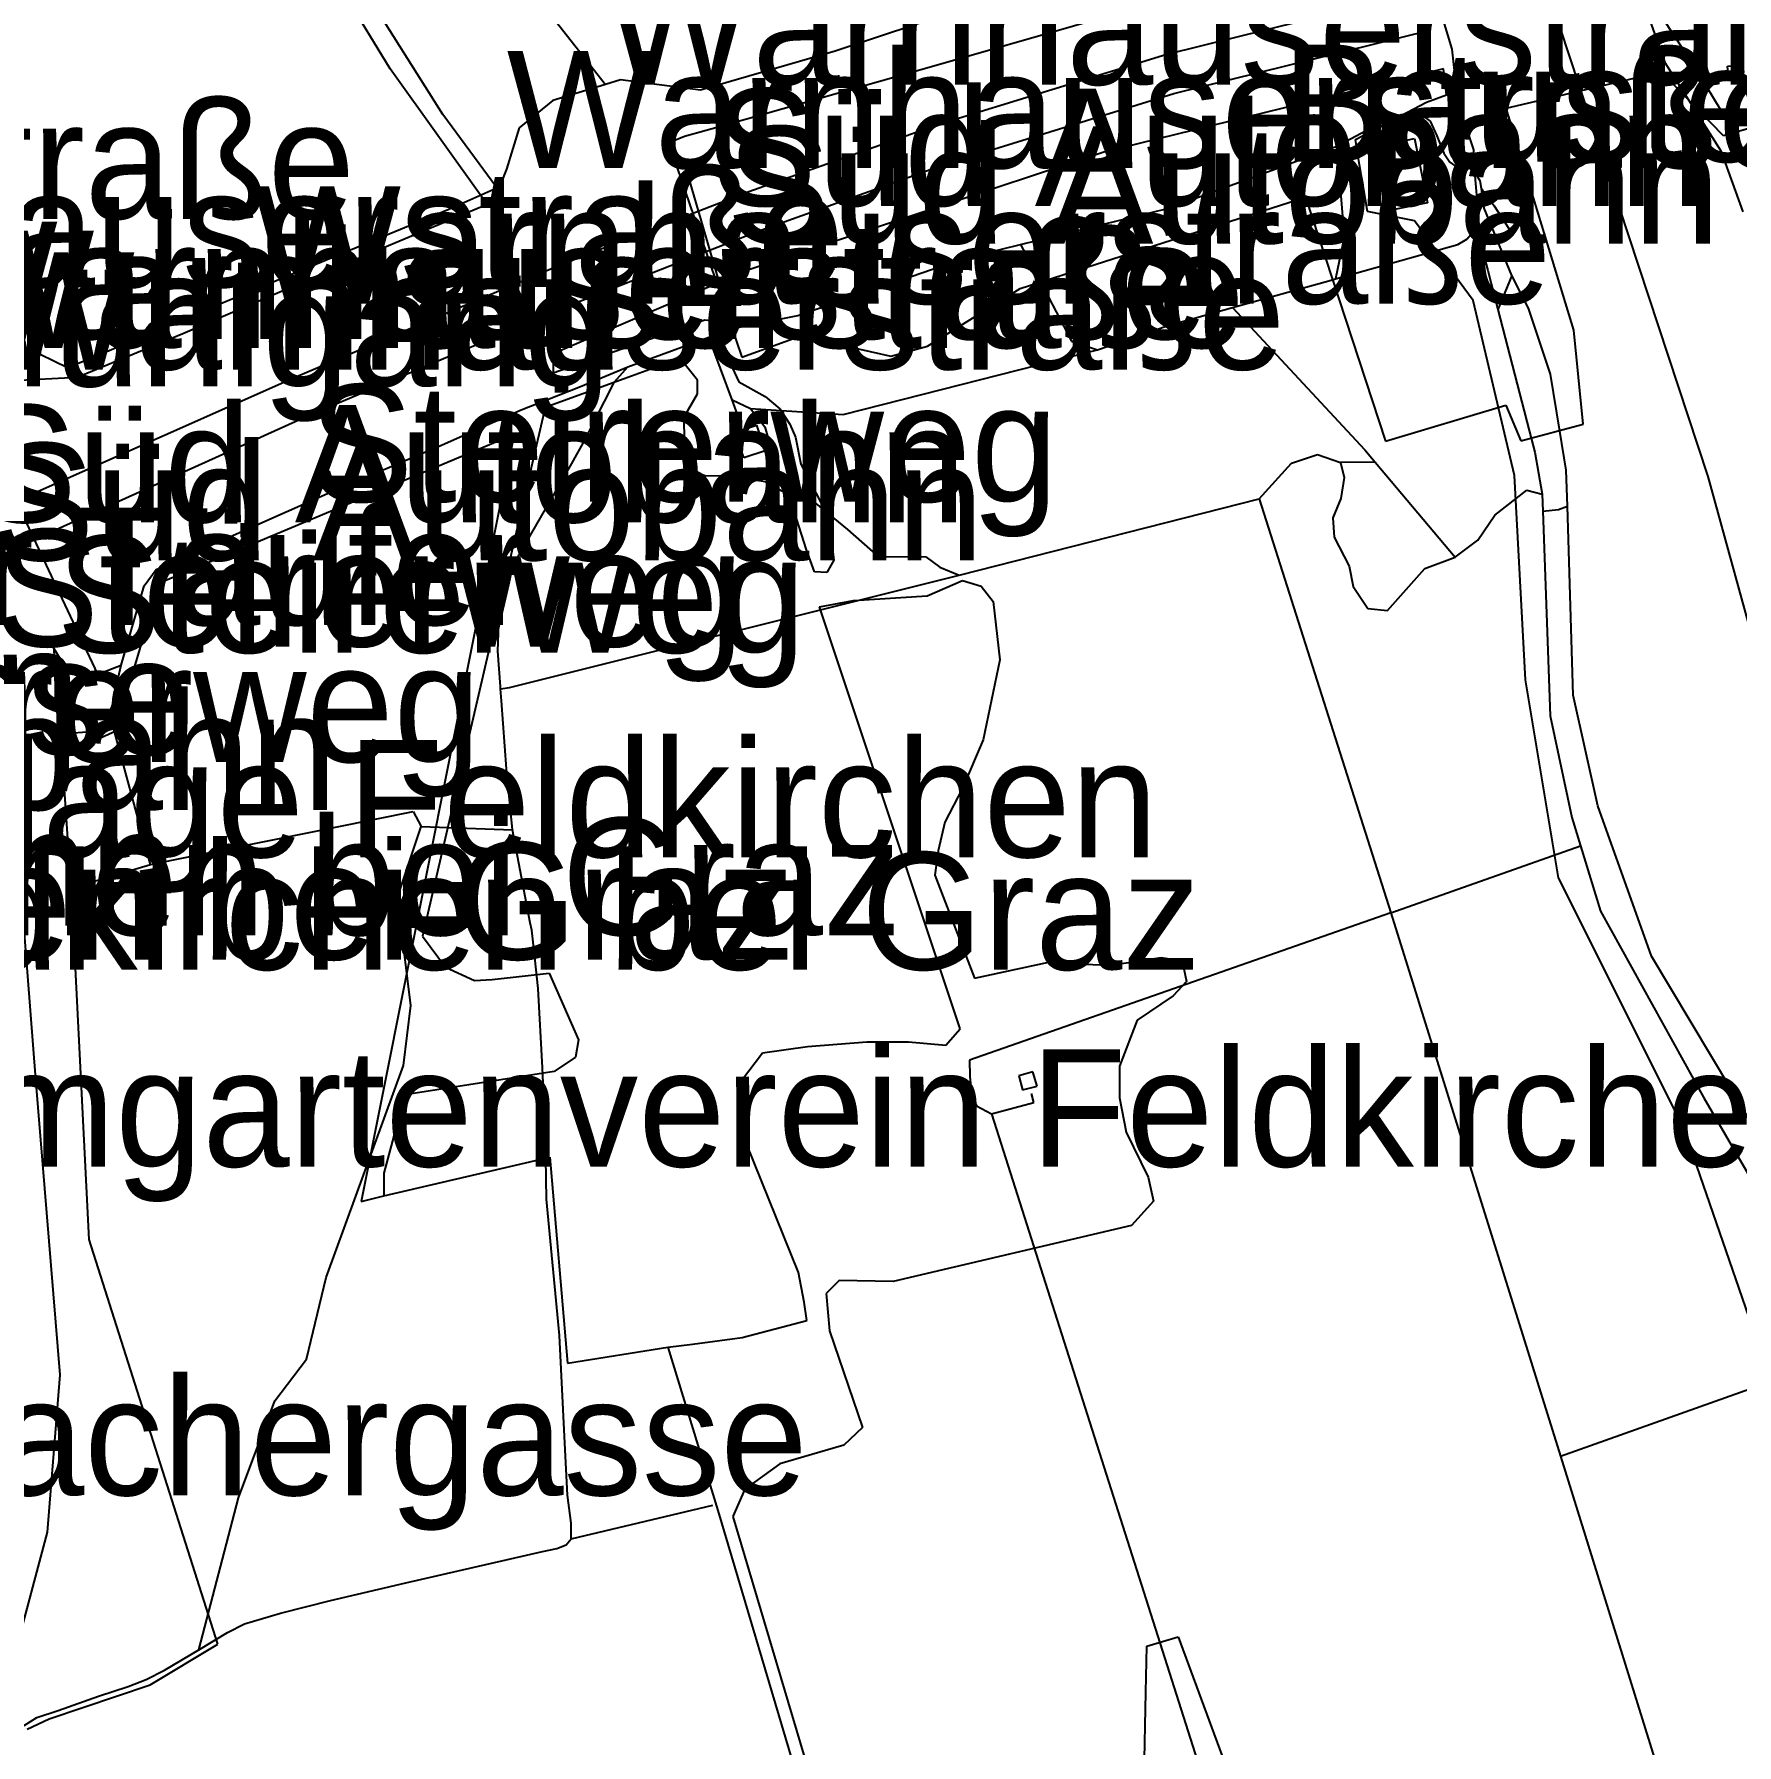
# Model space of a CAD drawing. Extents: x -3657 to 4700, y -7332 to 8131.
# Drawn here: x 984 to 1614, y 1761 to 2395 of the extents above; entities that cross this region are included whole.
import ezdxf

# ---------------------------------------------------------------- set-up
doc = ezdxf.new("R2010")
doc.units = 0
for name, color, linetype in [('OSM_BUILDING_YES', 9, 'CONTINUOUS'), ('OSM_HIGHWAY_CYCLEWAY', 8, 'CONTINUOUS'), ('OSM_HIGHWAY_MOTORWAY', 8, 'CONTINUOUS'), ('OSM_HIGHWAY_PATH', 8, 'CONTINUOUS'), ('OSM_HIGHWAY_SERVICE', 8, 'CONTINUOUS'), ('OSM_HIGHWAY_TRACK', 8, 'CONTINUOUS'), ('OSM_HIGHWAY_UNCLASSIFIED', 8, 'CONTINUOUS'), ('OSM_LABELS', 8, 'CONTINUOUS'), ('OSM_LANDUSE_CONSTRUCTION', 3, 'CONTINUOUS'), ('OSM_LANDUSE_FARMLAND', 3, 'CONTINUOUS'), ('OSM_LANDUSE_FOREST', 3, 'CONTINUOUS'), ('OSM_NATURAL_WATER', 4, 'CONTINUOUS'), ('OSM_WATERWAY_CANAL', 4, 'CONTINUOUS'), ('OSM_WATERWAY_DRAIN', 4, 'CONTINUOUS'), ('OSM_WATERWAY_RIVER', 4, 'CONTINUOUS')]:
    doc.layers.add(name, color=color, linetype=linetype)

msp = doc.modelspace()

# ---------------------------------------------------------------- linework, layer by layer
at = {"layer": 'OSM_BUILDING_YES'}
for p, q in [((1610.608381, 2382.945529), (1616.759379, 2383.457026)), ((1610.820746, 2380.388046), (1610.608381, 2382.945529)), ((1616.971744, 2380.899542), (1610.820746, 2380.388046)), ((1243.141228, 2247.410033), (1251.029067, 2250.089831)), ((1251.029067, 2250.089831), (1254.252464, 2240.582664)), ((1246.364624, 2237.913986), (1243.141228, 2247.410033)), ((1254.252464, 2240.582664), (1246.364624, 2237.913986)), ((1353.35862, 2010.587078), (1348.163264, 2009.085947)), ((1348.163264, 2009.085947), (1349.611896, 2003.893144)), ((1355.049955, 2005.28308), (1353.35862, 2010.587078)), ((1349.611896, 2003.893144), (1355.049955, 2005.28308))]:
    msp.add_line(p, q, dxfattribs=at)
at = {"layer": 'OSM_HIGHWAY_CYCLEWAY'}
for p, q in [((1508.658051, 2389.316998), (1499.003032, 2421.174345)), ((1510.804454, 2370.169232), (1508.658051, 2389.316998)), ((1511.646329, 2366.69995), (1510.804454, 2370.169232)), ((1478.176101, 2359.939299), (1485.040038, 2363.219549)), ((1485.040038, 2363.219549), (1489.818249, 2365.054265)), ((1489.818249, 2365.054265), (1493.572557, 2365.632479)), ((1493.572557, 2365.632479), (1496.720109, 2365.265536)), ((1496.720109, 2365.265536), (1500.497171, 2362.619096)), ((1500.497171, 2362.619096), (1503.04555, 2357.226143)), ((1515.15035, 2356.814721), (1511.646329, 2366.69995)), ((1465.995456, 2353.34544), (1478.176101, 2359.939299)), ((1503.04555, 2357.226143), (1505.586344, 2350.721239)), ((1516.674827, 2351.933264), (1515.15035, 2356.814721)), ((1443.037291, 2344.872386), (1465.995456, 2353.34544)), ((1505.586344, 2350.721239), (1507.82376, 2347.463228)), ((1516.447293, 2348.141517), (1516.674827, 2351.933264)), ((1403.287129, 2330.228014), (1443.037291, 2344.872386)), ((1507.82376, 2347.463228), (1509.553018, 2346.173367)), ((1509.553018, 2346.173367), (1513.60312, 2346.373518)), ((1513.60312, 2346.373518), (1516.447293, 2348.141517)), ((1237.596986, 2301.940025), (1226.121696, 2341.29191)), ((1348.838281, 2316.95134), (1403.287129, 2330.228014)), ((1266.387602, 2290.687098), (1327.707972, 2311.791895)), ((1327.707972, 2311.791895), (1348.838281, 2316.95134)), ((1242.276599, 2285.894597), (1237.596986, 2301.940025)), ((1242.276599, 2285.894597), (1266.387602, 2290.687098)), ((1203.39865, 2271.617168), (1233.425533, 2282.647705)), ((1233.425533, 2282.647705), (1242.276599, 2285.894597))]:
    msp.add_line(p, q, dxfattribs=at)
at = {"layer": 'OSM_HIGHWAY_MOTORWAY'}
for p, q in [((1496.591173, 2410.510751), (1402.953413, 2387.348848)), ((1405.60039, 2372.893508), (1500.474417, 2396.311159)), ((1402.953413, 2387.348848), (1317.81025, 2361.117965)), ((1320.586163, 2346.506952), (1405.60039, 2372.893508)), ((1317.81025, 2361.117965), (1248.184894, 2336.499408)), ((1251.317277, 2321.799439), (1320.586163, 2346.506952)), ((1248.184894, 2336.499408), (1179.803391, 2309.901582)), ((1183.140554, 2294.990342), (1251.317277, 2321.799439)), ((1179.803391, 2309.901582), (1080.484869, 2267.814302)), ((1085.384431, 2253.759263), (1183.140554, 2294.990342)), ((1080.484869, 2267.814302), (982.577057, 2224.381564)), ((989.251383, 2210.348764), (1085.384431, 2253.759263)), ((945.185663, 2189.62203), (989.251383, 2210.348764))]:
    msp.add_line(p, q, dxfattribs=at)
at = {"layer": 'OSM_HIGHWAY_PATH'}
for p, q in [((1465.995456, 2353.34544), (1468.703109, 2319.608899)), ((1468.703109, 2319.608899), (1465.517635, 2304.186163)), ((1530.797094, 2305.520502), (1525.586569, 2292.822041)), ((1427.367794, 2293.578167), (1476.295154, 2240.927369)), ((1283.141677, 2253.981653), (1377.333103, 2277.977518)), ((1241.988389, 2259.474683), (1248.791651, 2256.23891)), ((1248.791651, 2256.23891), (1254.123528, 2249.411542)), ((1248.791651, 2256.23891), (1283.141677, 2253.981653)), ((1254.123528, 2249.411542), (1256.724998, 2240.349155)), ((1256.724998, 2240.349155), (1256.633984, 2233.66634)), ((1437.174503, 2222.758118), (1449.211043, 2235.945836)), ((1449.211043, 2235.945836), (1458.835724, 2239.126011)), ((1458.835724, 2239.126011), (1467.284814, 2236.246062)), ((1480.170814, 2236.346138), (1467.284814, 2236.246062)), ((1467.284814, 2236.246062), (1468.695524, 2230.686316)), ((1476.295154, 2240.927369), (1480.170814, 2236.346138)), ((1480.170814, 2236.346138), (1509.841227, 2201.23078)), ((1256.633984, 2233.66634), (1264.840372, 2229.452052)), ((1264.840372, 2229.452052), (1268.344393, 2222.969388)), ((1468.695524, 2230.686316), (1467.421335, 2222.947149)), ((1524.509575, 2216.742472), (1536.273075, 2226.027249)), ((1536.273075, 2226.027249), (1541.969005, 2224.4594)), ((1268.344393, 2222.969388), (1273.054343, 2221.023477)), ((1273.054343, 2221.023477), (1284.704076, 2211.460713)), ((1326.115235, 2194.470128), (1437.174503, 2222.758118)), ((1437.174503, 2222.758118), (1485.995681, 2069.531509)), ((1467.421335, 2222.947149), (1464.470979, 2215.775076)), ((1542.196539, 2218.176887), (1548.044159, 2218.788459)), ((1548.044159, 2218.788459), (1551.320646, 2220.111678)), ((1284.704076, 2211.460713), (1296.073183, 2201.475409)), ((1464.470979, 2215.775076), (1464.979138, 2208.558526)), ((1518.123459, 2207.468815), (1524.509575, 2216.742472)), ((1464.979138, 2208.558526), (1470.523379, 2197.850454)), ((1509.841227, 2201.23078), (1518.123459, 2207.468815)), ((1296.073183, 2201.475409), (1313.775316, 2201.241899)), ((1313.775316, 2201.241899), (1318.925166, 2197.461272)), ((1470.523379, 2197.850454), (1471.972012, 2190.344797)), ((1498.578302, 2196.972014), (1509.841227, 2201.23078)), ((1159.552879, 2152.905465), (1326.115235, 2194.470128)), ((1318.925166, 2197.461272), (1326.115235, 2194.470128)), ((1484.744244, 2181.382486), (1498.578302, 2196.972014)), ((1471.972012, 2190.344797), (1477.485915, 2182.138611)), ((1477.485915, 2182.138611), (1484.744244, 2181.382486)), ((1156.276392, 2152.471805), (1159.552879, 2152.905465)), ((1026.635193, 2087.411653), (1011.428348, 2143.36494)), ((1485.995681, 2069.531509), (1556.144364, 2094.316858)), ((1485.995681, 2069.531509), (1329.975726, 2014.957039)), ((1485.995681, 2069.531509), (1548.772267, 1868.246453)), ((1329.975726, 2014.957039), (1329.998479, 2008.852437)), ((1329.998479, 2008.852437), (1330.711419, 2002.336415)), ((1330.711419, 2002.336415), (1332.539274, 1998.066529)), ((1332.539274, 1998.066529), (1338.098684, 1995.075386)), ((1548.772267, 1868.246453), (1637.65457, 1899.959246)), ((1548.772267, 1868.246453), (1610.82833, 1669.252012))]:
    msp.add_line(p, q, dxfattribs=at)
at = {"layer": 'OSM_HIGHWAY_SERVICE'}
for p, q in [((1172.363034, 2405.006602), (1195.124003, 2376.240475)), ((1519.526584, 2337.655835), (1524.198612, 2331.284366)), ((1524.198612, 2331.284366), (1531.017043, 2320.809804)), ((988.948005, 2196.382681), (971.860213, 2233.054768)), ((1007.158297, 2157.864759), (988.948005, 2196.382681))]:
    msp.add_line(p, q, dxfattribs=at)
at = {"layer": 'OSM_HIGHWAY_TRACK'}
for p, q in [((1115.396145, 2381.922536), (1046.521651, 2495.196807)), ((1349.285764, 2411.42255), (1280.221659, 2388.549753)), ((1587.460605, 2399.446856), (1598.465658, 2382.678661)), ((1280.221659, 2388.549753), (1230.277981, 2374.105532)), ((1151.361661, 2331.773624), (1115.396145, 2381.922536)), ((1598.465658, 2382.678661), (1610.039546, 2363.64209)), ((1195.124003, 2376.240475), (1175.65469, 2370.235949)), ((1200.653075, 2377.941757), (1195.124003, 2376.240475)), ((1230.277981, 2374.105532), (1200.653075, 2377.941757)), ((1175.65469, 2370.235949), (1163.140329, 2360.117211)), ((1610.039546, 2363.64209), (1614.211, 2358.516004)), ((1163.140329, 2360.117211), (1158.460716, 2344.883506)), ((1158.460716, 2344.883506), (1154.25134, 2334.197673)), ((1516.887192, 2343.882751), (1513.60312, 2346.373518)), ((1516.887192, 2343.882751), (1518.24481, 2328.093072)), ((1519.063932, 2340.546904), (1516.887192, 2343.882751)), ((1519.526584, 2337.655835), (1519.063932, 2340.546904)), ((1520.482226, 2330.428165), (1519.526584, 2337.655835)), ((1151.361661, 2331.773624), (1104.148389, 2312.025405)), ((1154.25134, 2334.197673), (1151.361661, 2331.773624)), ((1518.24481, 2328.093072), (1518.495098, 2324.145652)), ((1530.797094, 2305.520502), (1520.482226, 2330.428165)), ((1510.789285, 2316.929101), (1514.058188, 2318.93061)), ((1514.058188, 2318.93061), (1518.495098, 2324.145652)), ((1518.495098, 2324.145652), (1520.50498, 2312.470185)), ((1104.148389, 2312.025405), (1038.626227, 2283.837491)), ((1348.838281, 2316.95134), (1356.293807, 2302.862943)), ((1465.517635, 2304.186163), (1510.789285, 2316.929101)), ((1520.50498, 2312.470185), (1521.824676, 2307.366337)), ((1521.824676, 2307.366337), (1525.586569, 2292.822041)), ((1536.963261, 2293.400255), (1530.797094, 2305.520502)), ((1356.293807, 2302.862943), (1367.761512, 2281.168813)), ((1427.367794, 2293.578167), (1463.864222, 2303.730263)), ((1463.864222, 2303.730263), (1465.517635, 2304.186163)), ((1403.173362, 2286.850873), (1427.367794, 2293.578167)), ((1525.586569, 2292.822041), (1538.017501, 2244.730235)), ((1545.025543, 2268.970729), (1536.963261, 2293.400255)), ((1377.333103, 2277.977518), (1403.173362, 2286.850873)), ((1038.626227, 2283.837491), (999.520744, 2267.736466)), ((1241.988389, 2259.474683), (1233.425533, 2282.647705)), ((1367.761512, 2281.168813), (1377.333103, 2277.977518)), ((999.520744, 2267.736466), (975.925485, 2266.435485)), ((1185.863375, 2264.333901), (1203.39865, 2271.617168)), ((1548.514396, 2247.865932), (1545.025543, 2268.970729)), ((1173.644808, 2259.552519), (1185.863375, 2264.333901)), ((1134.630339, 2242.739846), (1163.921529, 2255.749652)), ((1163.921529, 2255.749652), (1173.644808, 2259.552519)), ((1245.515164, 2249.934158), (1241.988389, 2259.474683)), ((1093.348116, 2225.260004), (1134.630339, 2242.739846)), ((1538.017501, 2244.730235), (1539.22343, 2240.082287)), ((1550.911085, 2233.343875), (1548.514396, 2247.865932)), ((1539.22343, 2240.082287), (1541.969005, 2224.4594)), ((1551.320646, 2220.111678), (1550.911085, 2233.343875)), ((1028.72092, 2196.649549), (1093.348116, 2225.260004)), ((1541.969005, 2224.4594), (1542.196539, 2218.176887)), ((1542.196539, 2218.176887), (1544.919361, 2142.464261)), ((1553.467049, 2150.092233), (1551.320646, 2220.111678)), ((1024.299179, 2190.589425), (1028.72092, 2196.649549)), ((1015.83492, 2161.145009), (1024.299179, 2190.589425)), ((982.288848, 2172.164426), (986.62716, 2171.775244)), ((986.62716, 2171.775244), (990.889627, 2167.349686)), ((990.889627, 2167.349686), (991.33711, 2153.583754)), ((990.889627, 2167.349686), (994.135776, 2161.867776)), ((994.135776, 2161.867776), (998.322399, 2159.1435)), ((1007.158297, 2157.864759), (1015.83492, 2161.145009)), ((1013.673349, 2152.049264), (1015.83492, 2161.145009)), ((991.33711, 2153.583754), (991.375033, 2145.288612)), ((998.322399, 2159.1435), (1002.516606, 2157.775803)), ((1002.516606, 2157.775803), (1007.158297, 2157.864759)), ((1012.619109, 2146.378323), (1013.673349, 2152.049264)), ((1562.651832, 2109.039066), (1553.467049, 2150.092233)), ((991.375033, 2145.288612), (993.438006, 2139.773344)), ((1004.731269, 2136.615408), (1010.487875, 2140.974249)), ((1010.487875, 2140.974249), (1011.428348, 2143.36494)), ((1011.428348, 2143.36494), (1012.619109, 2146.378323)), ((1544.919361, 2142.464261), (1552.928552, 2104.746942)), ((993.438006, 2139.773344), (998.185879, 2136.148389)), ((998.185879, 2136.148389), (1004.731269, 2136.615408)), ((1026.635193, 2087.411653), (1123.913495, 2106.99308)), ((1123.913495, 2106.99308), (1126.871435, 2101.444453)), ((1552.928552, 2104.746942), (1556.144364, 2094.316858)), ((1582.439691, 2053.408244), (1562.651832, 2109.039066)), ((1118.111382, 2075.135733), (1126.871435, 2101.444453)), ((1126.871435, 2101.444453), (1160.698133, 2100.265787)), ((1556.144364, 2094.316858), (1563.630227, 2070.076364)), ((1003.813549, 2080.639882), (1026.635193, 2087.411653)), ((1123.056451, 2035.161157), (1118.111382, 2075.135733)), ((1563.630227, 2070.076364), (1601.878666, 2000.924239)), ((1619.406356, 1991.761777), (1582.439691, 2053.408244)), ((1120.348798, 2012.95553), (1123.056451, 2035.161157)), ((1091.656781, 1934.48527), (1120.348798, 2012.95553)), ((1353.798519, 1999.289674), (1352.880799, 2002.547685)), ((1338.098684, 1995.075386), (1353.798519, 1999.289674)), ((1601.878666, 2000.924239), (1621.636188, 1966.987547)), ((1338.098684, 1995.075386), (1513.307326, 1444.249078)), ((1084.406036, 1904.229131), (1091.656781, 1934.48527)), ((1072.741134, 1888.784156), (1084.406036, 1904.229131)), ((1059.187702, 1852.857075), (1072.741134, 1888.784156)), ((1044.511769, 1796.659159), (1059.187702, 1852.857075)), ((1182.435199, 1837.723445), (1234.858996, 1850.188397))]:
    msp.add_line(p, q, dxfattribs=at)
at = {"layer": 'OSM_HIGHWAY_UNCLASSIFIED'}
for p, q in [((1198.499088, 2266.11302), (1203.39865, 2271.617168)), ((1187.501619, 2244.463367), (1198.499088, 2266.11302)), ((1182.639979, 2235.823522), (1187.501619, 2244.463367)), ((1159.970024, 2196.449398), (1182.639979, 2235.823522)), ((1155.836493, 2183.03929), (1159.970024, 2196.449398)), ((1155.267658, 2166.326692), (1155.836493, 2183.03929)), ((1156.215716, 2153.261289), (1155.267658, 2166.326692)), ((1156.276392, 2152.471805), (1156.215716, 2153.261289)), ((1156.602523, 2147.97953), (1156.276392, 2152.471805)), ((1158.430379, 2122.76052), (1156.602523, 2147.97953)), ((1160.698133, 2100.265787), (1158.430379, 2122.76052)), ((1167.289029, 2065.828718), (1160.698133, 2100.265787)), ((1167.819942, 2063.037725), (1167.289029, 2065.828718)), ((1168.563219, 2056.366029), (1167.819942, 2063.037725)), ((1170.2318, 2041.410312), (1168.563219, 2056.366029)), ((1171.854875, 2012.132688), (1170.2318, 2041.410312)), ((1172.871193, 1986.302106), (1171.854875, 2012.132688)), ((1173.242832, 1963.41819), (1172.871193, 1986.302106)), ((1178.104471, 1912.924574), (1173.242832, 1963.41819)), ((1180.099185, 1873.12791), (1178.104471, 1912.924574)), ((1181.115503, 1853.813351), (1180.099185, 1873.12791)), ((1182.435199, 1843.438864), (1181.115503, 1853.813351)), ((1182.435199, 1837.723445), (1182.435199, 1843.438864)), ((1180.508746, 1835.42171), (1182.435199, 1837.723445)), ((1121.205842, 1821.377791), (1171.748693, 1832.953183)), ((1171.748693, 1832.953183), (1177.148829, 1834.087371)), ((1177.148829, 1834.087371), (1180.508746, 1835.42171)), ((1093.332947, 1814.861768), (1121.205842, 1821.377791)), ((1074.819277, 1810.191581), (1093.332947, 1814.861768)), ((1055.19069, 1802.963911), (1061.440287, 1806.199684)), ((1061.440287, 1806.199684), (1074.819277, 1810.191581)), ((1044.511769, 1796.659159), (1055.19069, 1802.963911)), ((1031.792627, 1789.042306), (1044.511769, 1796.659159)), ((1025.042457, 1785.639742), (1031.792627, 1789.042306)), ((1007.38583, 1779.479543), (1018.368131, 1783.03778)), ((1018.368131, 1783.03778), (1025.042457, 1785.639742)), ((984.602109, 1771.551344), (992.489948, 1774.175545)), ((992.489948, 1774.175545), (1007.38583, 1779.479543)), ((979.892158, 1768.57132), (984.602109, 1771.551344))]:
    msp.add_line(p, q, dxfattribs=at)
at = {"layer": 'OSM_LANDUSE_CONSTRUCTION'}
for p, q in [((1394.709104, 2405.340187), (1316.672581, 2382.967768)), ((1316.672581, 2382.967768), (1240.441159, 2361.318116)), ((1528.688614, 2367.456076), (1586.04231, 2380.855064)), ((1586.04231, 2380.855064), (1609.008059, 2357.248382)), ((1553.770427, 2285.216308), (1528.688614, 2367.456076)), ((1609.008059, 2357.248382), (1628.128487, 2362.741411)), ((1224.400024, 2356.925916), (1217.467826, 2354.146043)), ((1240.441159, 2361.318116), (1224.400024, 2356.925916)), ((1217.467826, 2354.146043), (1220.099634, 2349.987353)), ((1220.099634, 2349.987353), (1237.19501, 2299.882919)), ((1348.671423, 2300.672403), (1454.330554, 2334.509019)), ((1454.330554, 2334.509019), (1483.978214, 2244.152022)), ((1237.19501, 2299.882919), (1245.659269, 2275.264362)), ((1314.351735, 2279.289618), (1348.671423, 2300.672403)), ((1245.659269, 2275.264362), (1267.457011, 2283.081365)), ((1267.457011, 2283.081365), (1300.821056, 2275.542349)), ((1557.145513, 2250.456774), (1553.770427, 2285.216308)), ((1300.821056, 2275.542349), (1314.351735, 2279.289618)), ((1483.978214, 2244.152022), (1528.536924, 2257.495413)), ((1528.536924, 2257.495413), (1534.111503, 2244.252097)), ((1534.111503, 2244.252097), (1557.145513, 2250.456774))]:
    msp.add_line(p, q, dxfattribs=at)
at = {"layer": 'OSM_LANDUSE_FARMLAND'}
for p, q in [((1134.956471, 2365.087624), (1036.510162, 2520.693804)), ((1154.89602, 2337.878225), (1134.956471, 2365.087624)), ((1137.08012, 2330.016744), (1154.89602, 2337.878225)), ((1040.651278, 2290.153363), (1137.08012, 2330.016744)), ((974.332748, 2314.960951), (984.09395, 2291.787928)), ((984.09395, 2291.787928), (985.724609, 2276.331833)), ((1007.287232, 2275.920412), (1040.651278, 2290.153363)), ((985.724609, 2276.331833), (995.895372, 2271.450376)), ((995.895372, 2271.450376), (1007.287232, 2275.920412)), ((1029.911681, 2191.701375), (1161.357981, 2246.687266)), ((1161.357981, 2246.687266), (1104.641379, 1962.639826)), ((1013.825038, 2136.893395), (1029.911681, 2191.701375)), ((1002.994427, 2131.97858), (1013.825038, 2136.893395)), ((997.404679, 2076.759179), (993.513851, 2133.50195)), ((993.513851, 2133.50195), (1002.994427, 2131.97858)), ((998.193463, 2061.347562), (997.404679, 2076.759179)), ((1003.980407, 1948.52919), (998.193463, 2061.347562)), ((1113.098053, 1964.663573), (1174.46393, 1978.974361)), ((1174.46393, 1978.974361), (1181.00932, 1902.71688)), ((1104.641379, 1962.639826), (1113.098053, 1964.663573)), ((1051.572902, 1798.682906), (1003.980407, 1948.52919)), ((1181.00932, 1902.71688), (1218.173181, 1908.710286)), ((1218.173181, 1908.710286), (1236.755111, 1848.220246)), ((1236.755111, 1848.220246), (1300.221884, 1634.848302)), ((1026.506258, 1783.649352), (1051.572902, 1798.682906)), ((989.076941, 1771.039848), (1026.506258, 1783.649352)), ((980.938814, 1767.170264), (989.076941, 1771.039848))]:
    msp.add_line(p, q, dxfattribs=at)
at = {"layer": 'OSM_LANDUSE_FOREST'}
for p, q in [((1505.5105, 2381.978133), (1379.631194, 2351.166019)), ((1506.587493, 2372.304175), (1505.5105, 2381.978133)), ((1472.851809, 2355.791728), (1499.215397, 2369.635496)), ((1499.215397, 2369.635496), (1506.587493, 2372.304175)), ((1379.631194, 2351.166019), (1248.624793, 2307.644325)), ((1474.406624, 2346.495832), (1472.851809, 2355.791728)), ((1477.311472, 2329.138304), (1474.406624, 2346.495832)), ((1494.755733, 2325.702381), (1477.311472, 2329.138304)), ((1516.4928, 2296.246845), (1494.755733, 2325.702381)), ((1248.624793, 2307.644325), (1175.738119, 2276.509745)), ((1531.767905, 2231.353486), (1516.4928, 2296.246845)), ((1175.798795, 2269.38215), (1231.885887, 2289.085891)), ((1231.885887, 2289.085891), (1235.344401, 2288.67447)), ((1235.344401, 2288.67447), (1237.930703, 2281.646951)), ((1237.930703, 2281.646951), (1240.42599, 2274.852941)), ((1175.738119, 2276.509745), (1175.798795, 2269.38215)), ((1240.42599, 2274.852941), (1244.498846, 2266.1019)), ((1217.035512, 2272.606803), (1202.063785, 2267.169371)), ((1224.764078, 2272.206502), (1217.035512, 2272.606803)), ((1229.23891, 2266.713472), (1224.764078, 2272.206502)), ((1202.063785, 2267.169371), (1172.825686, 2256.561375)), ((1224.149736, 2252.891943), (1229.23891, 2261.631864)), ((1229.23891, 2261.631864), (1229.23891, 2266.713472)), ((1244.498846, 2266.1019), (1254.260048, 2260.608871)), ((1172.825686, 2256.561375), (1127.409932, 2060.791588)), ((1254.260048, 2260.608871), (1259.751198, 2256.138835)), ((1259.751198, 2256.138835), (1263.414493, 2250.445654)), ((1224.559297, 2244.140902), (1224.149736, 2252.891943)), ((1263.414493, 2250.445654), (1265.447128, 2245.564197)), ((1228.829349, 2232.554391), (1224.559297, 2244.140902)), ((1265.447128, 2245.564197), (1267.487349, 2235.601132)), ((1232.287863, 2231.131096), (1228.829349, 2232.554391)), ((1240.42599, 2231.331247), (1232.287863, 2231.131096)), ((1254.260048, 2229.096229), (1240.42599, 2231.331247)), ((1267.487349, 2235.601132), (1274.396793, 2222.380055)), ((1535.833176, 2155.707577), (1531.767905, 2231.353486)), ((1261.586638, 2225.026494), (1254.260048, 2229.096229)), ((1265.856689, 2215.47485), (1261.586638, 2225.026494)), ((1274.396793, 2222.380055), (1278.060088, 2214.451857)), ((1269.519984, 2203.877219), (1265.856689, 2215.47485)), ((1278.060088, 2214.451857), (1278.87921, 2207.135231)), ((1278.87921, 2207.135231), (1279.690747, 2200.018755)), ((1272.568938, 2195.74887), (1269.519984, 2203.877219)), ((1279.690747, 2200.018755), (1277.04377, 2195.5376)), ((1277.04377, 2195.5376), (1272.568938, 2195.74887)), ((1314.275891, 2186.797678), (1327.290826, 2192.490859)), ((1327.290826, 2192.490859), (1334.207855, 2190.455992)), ((1274.396793, 2182.727944), (1287.009752, 2185.174233)), ((1287.009752, 2185.174233), (1314.275891, 2186.797678)), ((1334.207855, 2190.455992), (1338.682687, 2184.762811)), ((1326.479289, 2026.55467), (1274.396793, 2182.727944)), ((1338.682687, 2184.762811), (1341.124884, 2163.202115)), ((1341.124884, 2163.202115), (1335.019393, 2133.51307)), ((1548.044159, 2082.496837), (1535.833176, 2155.707577)), ((1335.019393, 2133.51307), (1327.290826, 2115.621806)), ((1327.290826, 2115.621806), (1320.783359, 2103.012301)), ((1320.783359, 2103.012301), (1318.341162, 2092.437664)), ((1318.341162, 2092.437664), (1317.120064, 2083.486472)), ((1317.120064, 2083.486472), (1331.765659, 2045.257656)), ((1594.42314, 1989.760268), (1548.044159, 2082.496837)), ((1127.409932, 2060.791588), (1135.866606, 2049.327391)), ((1382.217496, 2050.139114), (1400.935946, 2052.985704)), ((1400.935946, 2052.985704), (1408.664512, 2051.76256)), ((1135.866606, 2049.327391), (1146.644126, 2044.445933)), ((1153.159178, 2044.857355), (1174.312241, 2047.092373)), ((1174.312241, 2047.092373), (1185.097345, 2022.484935)), ((1331.765659, 2045.257656), (1359.843335, 2051.362258)), ((1359.843335, 2051.362258), (1368.792999, 2050.550535)), ((1368.792999, 2050.550535), (1382.217496, 2050.139114)), ((1408.664512, 2051.76256), (1410.295172, 2044.034512)), ((1146.644126, 2044.445933), (1153.159178, 2044.857355)), ((1410.295172, 2044.034512), (1405.410779, 2038.752753)), ((1405.410779, 2038.752753), (1391.986282, 2029.801562)), ((1391.986282, 2029.801562), (1385.47123, 2012.722021)), ((1185.097345, 2022.484935), (1184.073442, 2015.980032)), ((1269.921961, 2020.038647), (1291.894145, 2021.673212)), ((1291.894145, 2021.673212), (1307.358862, 2021.673212)), ((1307.358862, 2021.673212), (1321.19292, 2020.450068)), ((1321.19292, 2020.450068), (1326.479289, 2026.55467)), ((1184.073442, 2015.980032), (1176.140096, 2010.687154)), ((1245.515164, 2007.429142), (1253.24373, 2017.603478)), ((1253.24373, 2017.603478), (1269.921961, 2020.038647)), ((1176.140096, 2010.687154), (1120.81145, 2002.147383)), ((1385.47123, 2012.722021), (1385.47123, 2000.924239)), ((1120.81145, 2002.147383), (1113.082884, 1973.06991)), ((1244.696042, 1990.761023), (1245.515164, 2007.429142)), ((1385.47123, 2000.924239), (1387.913426, 1988.314734)), ((1266.668227, 1936.25327), (1244.696042, 1990.761023)), ((1633.960937, 1875.084941), (1594.42314, 1989.760268)), ((1387.913426, 1988.314734), (1396.051553, 1971.646615)), ((1113.098053, 1964.663573), (1174.46393, 1978.974361)), ((1174.46393, 1978.974361), (1181.00932, 1902.71688)), ((1113.082884, 1973.06991), (1113.098053, 1964.663573)), ((1396.051553, 1971.646615), (1398.084189, 1962.695423)), ((1398.084189, 1962.695423), (1389.946062, 1953.744232)), ((1389.946062, 1953.744232), (1301.662932, 1933.006378)), ((1268.700862, 1925.27833), (1266.668227, 1936.25327)), ((1281.723383, 1933.40668), (1276.838989, 1928.525222)), ((1301.662932, 1933.006378), (1281.723383, 1933.40668)), ((1276.838989, 1928.525222), (1278.060088, 1914.703693)), ((1269.724765, 1918.562157), (1268.700862, 1925.27833)), ((1245.719944, 1912.268524), (1269.724765, 1918.562157)), ((1278.060088, 1914.703693), (1290.271071, 1878.910046)), ((1181.00932, 1902.71688), (1218.173181, 1908.710286)), ((1218.173181, 1908.710286), (1227.411055, 1909.811116)), ((1227.411055, 1909.811116), (1245.719944, 1912.268524)), ((1290.271071, 1878.910046), (1283.354042, 1872.394023)), ((1283.354042, 1872.394023), (1259.751198, 1865.488818)), ((1259.751198, 1865.488818), (1246.736262, 1856.126206)), ((1246.736262, 1856.126206), (1242.26143, 1845.962989)), ((1242.26143, 1845.962989), (1285.386677, 1701.164956)), ((1395.641992, 1797.971259), (1407.238634, 1801.418302)), ((1407.238634, 1801.418302), (1432.464552, 1733.089019)), ((1395.240016, 1780.880599), (1395.641992, 1797.971259)), ((1394.625674, 1749.768258), (1395.240016, 1780.880599))]:
    msp.add_line(p, q, dxfattribs=at)
at = {"layer": 'OSM_NATURAL_WATER'}
for p, q in [((1484.251254, 2356.303225), (1491.312388, 2357.737639)), ((1484.683569, 2354.21276), (1484.251254, 2356.303225)), ((1491.312388, 2357.737639), (1491.752287, 2355.558219)), ((1491.752287, 2355.558219), (1494.66472, 2356.147552)), ((1494.66472, 2356.147552), (1499.503606, 2332.407435)), ((1481.854565, 2353.634546), (1484.683569, 2354.21276)), ((1486.716204, 2329.794354), (1481.854565, 2353.634546)), ((1499.503606, 2332.407435), (1486.716204, 2329.794354))]:
    msp.add_line(p, q, dxfattribs=at)
at = {"layer": 'OSM_WATERWAY_CANAL'}
for p, q in [((977.146583, 2096.941058), (984.071196, 2007.840564)), ((984.071196, 2007.840564), (993.111874, 1898.435875)), ((993.111874, 1898.435875), (988.341248, 1840.191973)), ((988.341248, 1840.191973), (976.433644, 1795.269222))]:
    msp.add_line(p, q, dxfattribs=at)
at = {"layer": 'OSM_WATERWAY_DRAIN'}
for p, q in [((1565.389822, 2445.948574), (1587.460605, 2384.268749)), ((1587.460605, 2384.268749), (1608.113093, 2351.655277)), ((1608.113093, 2351.655277), (1616.334649, 2329.071587))]:
    msp.add_line(p, q, dxfattribs=at)
at = {"layer": 'OSM_WATERWAY_RIVER'}
for p, q in [((1537.96441, 2429.636279), (1603.342467, 2230.986542)), ((1603.342467, 2230.986542), (1640.999318, 2093.972154))]:
    msp.add_line(p, q, dxfattribs=at)

# ---------------------------------------------------------------- texts
at = {"layer": 'OSM_LABELS'}
for s, p in [('Warnhauserstraße', (1194.736762, 2376.121046)), ('Warnhauserstraße', (1158.560477, 2345.208261)), ('Baustelle für Autobahnbrücke A2', (1445.628096, 2347.560871)), ('Süd Autobahn', (1234.695601, 2331.252582)), ('Warnhauserstraße', (621.577541, 2326.428477)), ('Süd Autobahn', (1239.891832, 2317.306617)), ('Warnhauserstraße', (802.791126, 2301.162775)), ('Warnhauserstraße', (1064.61513, 2295.018028)), ('Warnhauserstraße', (937.491227, 2281.924938)), ('Warnhauserstraße', (951.083806, 2278.656947)), ('Warnhauserstraße', (966.080854, 2270.649773)), ('Mühlgang', (942.174048, 2264.422464)), ('Steirerweg', (1085.27875, 2221.687696)), ('Süd Autobahn', (960.657964, 2214.090473)), ('Süd Autobahn', (967.218523, 2199.985397)), ('Pfarrkirche hl. Johannes der Täufer', (257.333417, 2176.065144)), ('Steirerweg', (968.883312, 2168.089132)), ('Steirerweg', (991.823971, 2165.771819)), ('Steiermärkische Sparkasse', (335.344636, 2128.041268)), ('SV Feldkirchen', (606.98998, 2131.776205)), ('Steirerweg', (871.449577, 2125.307825)), ('Süd Autobahn', (727.788548, 2107.601642)), ('Gemeindesportanlage Feldkirchen', (512.147807, 2090.058092)), ('Süd Autobahn', (668.303412, 2064.737069)), ('Mittelschule Feldkirchen bei Graz', (446.401146, 2061.200785)), ('Volksschule Feldkirchen bei Graz', (403.713991, 2052.183512)), ('Marktgemeindeamt Feldkirchen bei Graz', (366.859649, 2048.426182)), ('Heimgartenverein Feldkirchen', (878.113111, 1975.506005)), ('Seebachergasse', (834.210221, 1853.824678))]:
    msp.add_text(s, height=43.418293, dxfattribs=at).set_placement(p)

doc.saveas('drawing.dxf')
